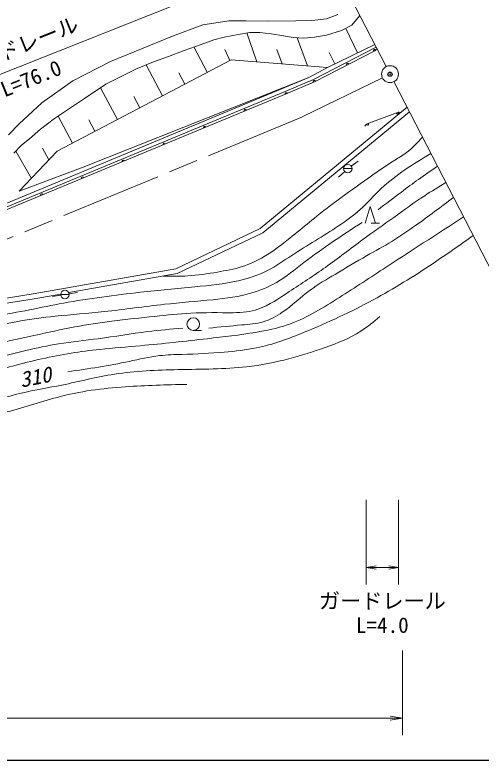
# Model space of a CAD drawing. Units: millimetres, scale not verified. Extents: x 40000 to 680000, y 20000 to 380000.
# Drawn here: x 487992 to 543062, y 205000 to 293120 of the extents above; entities that cross this region are included whole.
import ezdxf
from ezdxf.enums import TextEntityAlignment as Align

# ---------------------------------------------------------------- set-up
doc = ezdxf.new("R2010")
doc.units = ezdxf.units.MM
doc.header["$LTSCALE"] = 1000
doc.header["$PDMODE"] = 32
doc.header["$PDSIZE"] = 500
doc.linetypes.add('CHAIN', pattern=[18.5, 12, -1.5, 3.5, -1.5])
for name, color, linetype, lineweight in [('M-BGD', 7, 'Continuous', 13), ('M-BMK', 2, 'CHAIN', 13), ('M-BMK-SRVR', 3, 'Continuous', 13), ('M-STR-STR3', 7, 'Continuous', 13), ('M-TTL-BAND', 7, 'Continuous', 25), ('M-TTL-TXT', 7, 'Continuous', 13)]:
    doc.layers.add(name, color=color, linetype=linetype, lineweight=lineweight)
doc.layers.add('M-OTRS', color=6, linetype='Continuous')
doc.styles.add('ＭＳ ゴシック', font='')
doc.styles.get('ＭＳ ゴシック').set_extended_font_data('MS Gothic')

# ---------------------------------------------------------------- blocks, each defined once
blk = doc.blocks.new('open_arrow')
at = {"color": 0, "linetype": 'Continuous', "lineweight": -2}
blk.add_lwpolyline([(7.5, 1.25), (0, 0), (7.5, -1.25)], dxfattribs=at)

msp = doc.modelspace()

# ---------------------------------------------------------------- linework, layer by layer
at = {"layer": 'M-BGD'}
for p, q in [((523065, 292461), (524817, 292651)), ((524817, 292651), (526150, 293184)), ((527808, 291898), (528734, 293056)), ((506615, 290595), (510195, 291927)), ((510195, 291927), (511489, 292156)), ((511489, 292156), (513279, 292422)), ((513279, 292422), (515259, 292422)), ((515259, 292422), (518001, 292384)), ((518001, 292384), (521161, 292422)), ((521161, 292422), (523065, 292461)), ((526588, 291289), (527808, 291898)), ((512704, 290499), (514354, 290822)), ((514354, 290822), (515753, 291037)), ((515390, 290982), (516587, 287575)), ((515753, 291037), (516937, 291037)), ((516937, 291037), (518265, 290894)), ((518265, 290894), (519736, 290643)), ((524794, 290715), (526588, 291289)), ((527073, 291531), (528478, 288637)), ((499266, 287624), (506615, 290595)), ((509977, 289638), (511484, 290176)), ((511484, 290176), (512704, 290499)), ((519736, 290643), (520848, 290463)), ((520848, 290463), (522139, 290356)), ((521321, 290424), (522568, 287099)), ((522139, 290356), (523395, 290499)), ((523395, 290499), (524794, 290715)), ((508004, 288921), (509977, 289638)), ((509143, 289335), (510718, 286336)), ((512796, 289044), (513374, 287732)), ((518922, 289044), (519578, 287337)), ((523255, 285487), (530668, 289298)), ((524924, 286911), (530502, 289619)), ((504345, 287557), (506138, 288203)), ((506138, 288203), (508004, 288921)), ((530514, 288882), (523383, 285215)), ((525132, 288660), (525779, 287326)), ((513538, 287818), (492990, 277019)), ((494849, 285340), (499266, 287624)), ((502443, 286768), (504345, 287557)), ((524924, 286911), (513538, 287818)), ((501403, 286266), (502443, 286768)), ((503486, 287201), (505407, 283545)), ((522719, 285699), (524924, 286911)), ((466925, 262472), (522719, 285699)), ((496048, 275118), (522719, 285699)), ((498748, 284938), (500219, 285692)), ((500219, 285692), (501403, 286266)), ((507361, 286276), (508063, 284941)), ((491155, 282712), (494849, 285340)), ((496201, 283216), (498748, 284938)), ((519922, 284056), (523255, 285487)), ((523383, 285215), (520039, 283780)), ((471827, 264109), (519922, 284056)), ((520039, 283780), (471941, 263832)), ((498120, 284514), (500096, 280754)), ((494335, 281961), (496201, 283216)), ((502050, 283485), (502752, 282149)), ((488489, 280237), (491155, 282712)), ((516947, 267879), (534322, 282195)), ((492685, 280884), (494335, 281961)), ((493105, 281159), (494785, 277963)), ((517273, 267369), (534603, 281649)), ((529618, 280240), (533177, 281574)), ((487233, 278942), (488489, 280237)), ((491034, 279593), (492685, 280884)), ((496738, 280694), (497440, 279358)), ((489707, 278481), (491034, 279593)), ((488774, 277727), (489707, 278481)), ((487877, 276759), (488774, 277727)), ((488108, 277008), (489932, 273792)), ((492990, 277019), (488499, 272280)), ((491241, 277356), (491995, 275970)), ((527732, 275231), (528542, 275821)), ((488499, 272280), (496048, 275118)), ((526823, 274939), (527823, 274939)), ((526952, 274611), (526202, 273941)), ((529372, 268476), (529972, 270476)), ((529972, 270476), (530572, 268476)), ((530072, 268476), (531072, 268476)), ((506988, 263106), (516947, 267879)), ((507173, 262530), (517273, 267369)), ((490151, 260148), (506988, 263106)), ((494357, 260278), (507173, 262530)), ((484577, 259236), (490151, 260148)), ((490251, 259556), (493407, 260111)), ((493412, 259981), (492422, 259811)), ((493405, 260063), (494405, 260063)), ((494392, 260141), (495382, 260291)), ((484662, 258642), (490251, 259556)), ((509053, 255801), (510053, 255801))]:
    msp.add_line(p, q, dxfattribs=at)
for centre, radius in [((527323, 274939), 500), ((493905, 260063), 500), ((509053, 256551), 750)]:
    msp.add_circle(centre, radius, dxfattribs=at)
for centre, radius, start, end in [((530285, 289326), 500, 297.2088, 342.2088), ((530514, 288882), 150, 27.2088, 207.2088), ((527320, 287241), 150, 28.36198, 207.65683), ((523383, 285215), 150, 27.2088, 203.23088), ((520039, 283780), 150, 23.23088, 202.52572), ((515229, 281785), 150, 22.52572, 202.52572), ((533177, 281574), 150, 200.55605, 20.55605), ((533352, 281106), 500, 65.55605, 110.55605), ((529794, 279772), 500, 110.55605, 155.55605), ((529618, 280240), 150, 200.55605, 20.55605), ((510419, 279790), 150, 22.52572, 202.52572), ((505609, 277795), 150, 22.52572, 202.52572), ((500800, 275801), 150, 22.52572, 202.52572), ((495990, 273806), 150, 22.52572, 202.52572), ((491180, 271811), 150, 22.52572, 202.52572)]:
    msp.add_arc(centre, radius, start, end, dxfattribs=at)
for points, knots in [([(505469, 262230), (506453, 262215), (507437, 262201), (508416, 262262), (509586, 262335), (510749, 262517), (511911, 262711), (512896, 262875), (513881, 263048), (514828, 263352), (515733, 263643), (516604, 264054), (517425, 264538), (518502, 265174), (519495, 265937), (520471, 266718), (522027, 267965), (523540, 269259), (525119, 270469), (526315, 271386), (527549, 272254), (528774, 273130), (530124, 274096), (531465, 275073), (532878, 275952), (533345, 276242), (533820, 276522), (534257, 276849), (534950, 277369), (535548, 278010), (536145, 278651)], [0, 0, 0, 0, 1, 1, 1, 2, 2, 2, 3, 3, 3, 4, 4, 4, 5, 5, 5, 6, 6, 6, 7, 7, 7, 8, 8, 8, 9, 9, 9, 10, 10, 10, 10]), ([(537127, 276743), (535064, 275487), (533000, 274232), (531267, 272589), (530415, 271782), (529643, 270882), (528771, 270093), (527979, 269378), (527105, 268755), (526215, 268162), (524408, 266957), (522534, 265876), (520718, 264685), (519771, 264064), (518841, 263414), (517835, 262902), (516750, 262349), (515578, 261959), (514388, 261683), (512698, 261292), (510971, 261134), (509247, 260970), (507104, 260766), (504965, 260553), (502828, 260316), (499786, 259979), (496747, 259595), (493734, 259038), (491038, 258541), (488364, 257906), (485651, 257553), (483776, 257309), (481883, 257199), (479990, 257090)], [0, 0, 0, 0, 1, 1, 1, 2, 2, 2, 3, 3, 3, 4, 4, 4, 5, 5, 5, 6, 6, 6, 7, 7, 7, 8, 8, 8, 9, 9, 9, 10, 10, 10, 11, 11, 11, 11]), ([(530890, 270085), (531810, 270778), (532730, 271472), (533647, 272169), (534317, 272676), (534985, 273186), (535667, 273675), (536405, 274204), (537159, 274710), (537913, 275216)], [0, 0, 0, 0, 1, 1, 1, 2, 2, 2, 3, 3, 3, 3]), ([(448610, 240334), (448890, 239959), (449169, 239585), (449524, 239296), (449768, 239098), (450047, 238940), (450355, 238839), (450626, 238749), (450919, 238703), (451186, 238756), (451537, 238824), (451843, 239061), (452142, 239296), (453051, 240009), (453892, 240695), (454759, 241373), (456112, 242430), (457528, 243469), (458997, 244406), (460157, 245145), (461349, 245821), (462570, 246442), (464038, 247188), (465547, 247855), (467057, 248519), (468639, 249214), (470221, 249905), (471835, 250513), (472999, 250952), (474179, 251347), (475367, 251718), (477186, 252287), (479023, 252801), (480881, 253224), (482539, 253602), (484213, 253908), (485878, 254253), (487336, 254554), (488788, 254885), (490241, 255208), (491850, 255567), (493461, 255916), (495082, 256220), (496522, 256490), (497970, 256725), (499423, 256912), (501123, 257131), (502830, 257285), (504536, 257465), (505949, 257614), (507361, 257781), (508777, 257854), (510433, 257940), (512093, 257899), (513757, 257909), (514285, 257912), (514813, 257920), (515336, 257992), (515802, 258056), (516263, 258170), (516707, 258324), (518041, 258788), (519221, 259610), (520404, 260402), (521842, 261363), (523286, 262279), (524684, 263269), (526175, 264324), (527613, 265464), (529088, 266551), (530295, 267440), (531527, 268293), (532744, 269168), (533955, 270039), (535152, 270931), (536400, 271744), (537221, 272279), (538064, 272781), (538908, 273282)], [0, 0, 0, 0, 1, 1, 1, 2, 2, 2, 3, 3, 3, 4, 4, 4, 5, 5, 5, 6, 6, 6, 7, 7, 7, 8, 8, 8, 9, 9, 9, 10, 10, 10, 11, 11, 11, 12, 12, 12, 13, 13, 13, 14, 14, 14, 15, 15, 15, 16, 16, 16, 17, 17, 17, 18, 18, 18, 19, 19, 19, 20, 20, 20, 21, 21, 21, 22, 22, 22, 23, 23, 23, 24, 24, 24, 25, 25, 25, 26, 26, 26, 26]), ([(510890, 256081), (512187, 256213), (513484, 256346), (514795, 256455), (515652, 256526), (516515, 256587), (517330, 256829), (518128, 257065), (518879, 257474), (519573, 257950), (520735, 258748), (521736, 259736), (522856, 260568), (523787, 261260), (524801, 261844), (525806, 262438), (527053, 263175), (528287, 263927), (529545, 264640), (530543, 265205), (531557, 265745), (532536, 266343), (533490, 266925), (534410, 267562), (535320, 268213), (536834, 269296), (538318, 270419), (539802, 271542)], [0, 0, 0, 0, 1, 1, 1, 2, 2, 2, 3, 3, 3, 4, 4, 4, 5, 5, 5, 6, 6, 6, 7, 7, 7, 8, 8, 8, 9, 9, 9, 9]), ([(454884, 237343), (455515, 238029), (456146, 238716), (456837, 239337), (457764, 240172), (458800, 240888), (459870, 241539), (460788, 242098), (461732, 242608), (462695, 243076), (465659, 244519), (468801, 245572), (471900, 246720), (473505, 247315), (475098, 247936), (476724, 248458), (478443, 249010), (480197, 249451), (481938, 249937), (483865, 250475), (485776, 251067), (487706, 251594), (489990, 252216), (492302, 252746), (494638, 253124), (495758, 253305), (496883, 253451), (498011, 253572), (499615, 253742), (501223, 253861), (502830, 254003), (505466, 254238), (508096, 254538), (510724, 254834), (512638, 255050), (514551, 255263), (516457, 255582), (517710, 255792), (518961, 256048), (520155, 256455), (522217, 257158), (524113, 258313), (525972, 259488), (527837, 260666), (529665, 261864), (531498, 263061), (534652, 265121), (537821, 267178), (540989, 269235)], [0, 0, 0, 0, 1, 1, 1, 2, 2, 2, 3, 3, 3, 4, 4, 4, 5, 5, 5, 6, 6, 6, 7, 7, 7, 8, 8, 8, 9, 9, 9, 10, 10, 10, 11, 11, 11, 12, 12, 12, 13, 13, 13, 14, 14, 14, 15, 15, 15, 16, 16, 16, 16]), ([(429771, 249682), (430948, 249368), (432124, 249054), (433305, 248756), (434340, 248495), (435379, 248246), (436410, 247972), (437295, 247736), (438174, 247482), (439056, 247233), (440419, 246848), (441789, 246476), (443102, 245949), (443927, 245617), (444729, 245224), (445553, 244898), (446120, 244674), (446697, 244482), (447278, 244276), (447940, 244042), (448607, 243789), (449298, 243731), (449961, 243677), (450646, 243802), (451285, 244020), (452117, 244303), (452872, 244741), (453658, 245110), (454977, 245729), (456385, 246152), (457761, 246649), (459657, 247333), (461493, 248158), (463340, 248957), (465581, 249927), (467839, 250861), (470137, 251682), (472564, 252550), (475037, 253293), (477510, 254023), (479451, 254595), (481392, 255160), (483345, 255690), (485000, 256139), (486663, 256563), (488347, 256876), (489799, 257146), (491268, 257333), (492739, 257485), (494672, 257685), (496610, 257824), (498542, 258030), (500918, 258284), (503285, 258640), (505659, 258896), (507568, 259101), (509482, 259242), (511398, 259441), (512945, 259601), (514493, 259799), (515982, 260242), (516998, 260544), (517987, 260960), (518900, 261493), (520049, 262163), (521080, 263018), (522138, 263833), (524346, 265534), (526673, 267056), (528999, 268578)], [0, 0, 0, 0, 1, 1, 1, 2, 2, 2, 3, 3, 3, 4, 4, 4, 5, 5, 5, 6, 6, 6, 7, 7, 7, 8, 8, 8, 9, 9, 9, 10, 10, 10, 11, 11, 11, 12, 12, 12, 13, 13, 13, 14, 14, 14, 15, 15, 15, 16, 16, 16, 17, 17, 17, 18, 18, 18, 19, 19, 19, 20, 20, 20, 21, 21, 21, 22, 22, 22, 23, 23, 23, 23]), ([(494240, 250926), (496664, 251280), (499088, 251635), (501491, 252144), (502686, 252397), (503877, 252689), (505086, 252828), (505972, 252929), (506867, 252948), (507761, 252976), (509419, 253027), (511071, 253107), (512724, 253244), (514000, 253349), (515277, 253489), (516528, 253749), (518463, 254151), (520333, 254842), (522174, 255591), (524962, 256726), (527681, 257994), (530316, 259425), (532741, 260742), (535095, 262196), (537389, 263734), (538987, 264805), (540557, 265915), (542126, 267026)], [0, 0, 0, 0, 1, 1, 1, 2, 2, 2, 3, 3, 3, 4, 4, 4, 5, 5, 5, 6, 6, 6, 7, 7, 7, 8, 8, 8, 9, 9, 9, 9]), ([(462944, 239129), (464513, 239964), (466082, 240799), (467681, 241581), (469025, 242239), (470389, 242859), (471794, 243367), (473383, 243942), (475023, 244373), (476655, 244821), (478786, 245408), (480904, 246026), (483012, 246691), (484969, 247309), (486917, 247968), (488911, 248436), (490435, 248794), (491985, 249040), (493523, 249350), (495605, 249770), (497663, 250308), (499755, 250638), (502234, 251029), (504760, 251127), (507275, 251178), (508662, 251206), (510046, 251220), (511430, 251261), (512734, 251300), (514039, 251364), (515336, 251511), (517031, 251702), (518714, 252035), (520363, 252466), (521807, 252844), (523226, 253296), (524642, 253796), (526100, 254310), (527555, 254874), (528839, 255707), (529630, 256220), (530356, 256836), (531082, 257452)], [0, 0, 0, 0, 1, 1, 1, 2, 2, 2, 3, 3, 3, 4, 4, 4, 5, 5, 5, 6, 6, 6, 7, 7, 7, 8, 8, 8, 9, 9, 9, 10, 10, 10, 11, 11, 11, 12, 12, 12, 13, 13, 13, 14, 14, 14, 14]), ([(453845, 238008), (454514, 238793), (455183, 239579), (455923, 240293), (457059, 241390), (458363, 242316), (459715, 243147), (461600, 244305), (463580, 245279), (465590, 246182), (467398, 246994), (469231, 247750), (471076, 248478), (472310, 248964), (473549, 249438), (474811, 249839), (475977, 250210), (477163, 250518), (478352, 250812), (480718, 251398), (483094, 251929), (485463, 252508), (488018, 253132), (490565, 253810), (493158, 254226), (494712, 254474), (496282, 254629), (497844, 254834), (499787, 255090), (501718, 255425), (503661, 255665), (505042, 255836), (506429, 255958), (507815, 256081)], [0, 0, 0, 0, 1, 1, 1, 2, 2, 2, 3, 3, 3, 4, 4, 4, 5, 5, 5, 6, 6, 6, 7, 7, 7, 8, 8, 8, 9, 9, 9, 10, 10, 10, 11, 11, 11, 11]), ([(469052, 240043), (470270, 240660), (471489, 241277), (472749, 241788), (474106, 242340), (475512, 242770), (476904, 243243), (479073, 243980), (481208, 244822), (483427, 245362), (484500, 245623), (485592, 245813), (486668, 246068), (488799, 246573), (490864, 247332), (492983, 247896), (494309, 248249), (495656, 248526), (497013, 248727), (498349, 248925), (499696, 249050), (501043, 249142), (503464, 249309), (505889, 249371), (508314, 249433)], [0, 0, 0, 0, 1, 1, 1, 2, 2, 2, 3, 3, 3, 4, 4, 4, 5, 5, 5, 6, 6, 6, 7, 7, 7, 8, 8, 8, 8])]:
    msp.add_open_spline(points, degree=3, knots=knots, dxfattribs=at)
at = {"layer": 'M-BMK'}
for p, q in [((522023, 281088), (531406, 285678)), ((459589, 255228), (522023, 281088))]:
    msp.add_line(p, q, dxfattribs=at)
at = {"layer": 'M-BMK-SRVR'}
for p, q in [((518917, 312138), (531846, 287007)), ((532761, 285228), (550079, 251569))]:
    msp.add_line(p, q, dxfattribs=at)
msp.add_circle((532304, 286117), 1000, dxfattribs=at)
at = {"layer": 'M-OTRS'}
msp.add_point((532305, 286109), dxfattribs=at)
at = {"layer": 'M-STR-STR3'}
for p, q in [((529487, 235778), (529487, 225778)), ((533317, 235778), (533317, 225778)), ((529487, 227778), (533317, 227778)), ((533769, 217966), (533769, 207966)), ((371580, 209966), (533769, 209966))]:
    msp.add_line(p, q, dxfattribs=at)
at = {"layer": 'M-TTL-BAND'}
msp.add_line((40000, 205000), (579000, 205000), dxfattribs=at)
at = {"layer": 'M-TTL-TXT'}
msp.add_line((524482, 301320), (453981, 273232), dxfattribs=at)

# ---------------------------------------------------------------- block references
at = {"layer": 'M-STR-STR3', "xscale": 155, "yscale": 155}
msp.add_blockref('open_arrow', (529487, 227778), dxfattribs=at)
at = {"layer": 'M-STR-STR3', "rotation": 180}
for p, xscale, yscale in [((533317, 227778), 155, 155), ((533769, 209966), 193, 193)]:
    msp.add_blockref('open_arrow', p, dxfattribs=dict(at, xscale=xscale, yscale=yscale))

# ---------------------------------------------------------------- texts
at = {"layer": 'M-BGD', "style": 'ＭＳ ゴシック', "oblique": 15}
msp.add_text('310', height=1833, rotation=11.053, dxfattribs=at).set_placement((488573, 249947), align=Align.MIDDLE_LEFT)
at = {"layer": 'M-STR-STR3', "style": 'ＭＳ ゴシック'}
for s, p in [('ガードレール', (481983, 285218)), ('L=76.0', (486965, 282846))]:
    msp.add_text(s, height=1833, rotation=21.939, dxfattribs=at).set_placement(p, align=Align.BOTTOM_LEFT)
for s, p in [('ガードレール', (523902, 222365)), ('L=4.0', (528277, 219495))]:
    msp.add_text(s, height=1833, dxfattribs=at).set_placement(p, align=Align.BOTTOM_LEFT)

doc.saveas('drawing.dxf')
